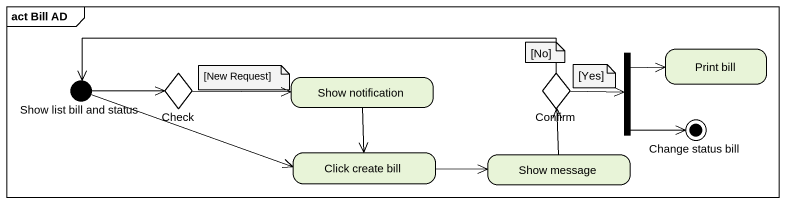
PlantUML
@startuml
mainframe act Bill AD
hide empty description
state "Print bill" as Print_bill
state "Show list bill and status" as Show_list_bill_and_status <<start>>
state Check <<choice>>
state "Show notification" as Show_notification
state Confirm <<choice>>
state fork1 <<fork>>
state "Change status bill" as Change_status_bill <<end>>
state "Click create bill" as Click_create_bill
state "Show message" as Show_message
Show_list_bill_and_status -right-> Check
Show_list_bill_and_status -right-> Click_create_bill
Check -right-> Show_notification
Show_notification --> Click_create_bill
Confirm -left-> Show_list_bill_and_status
Confirm -right-> fork1
fork1 -right-> Print_bill
fork1 -right-> Change_status_bill
Click_create_bill -right-> Show_message
Show_message -up-> Confirm
note as N1
  [No]
end note
note as N2
  [New Request]
end note
note as N3
  [Yes]
end note
@enduml
